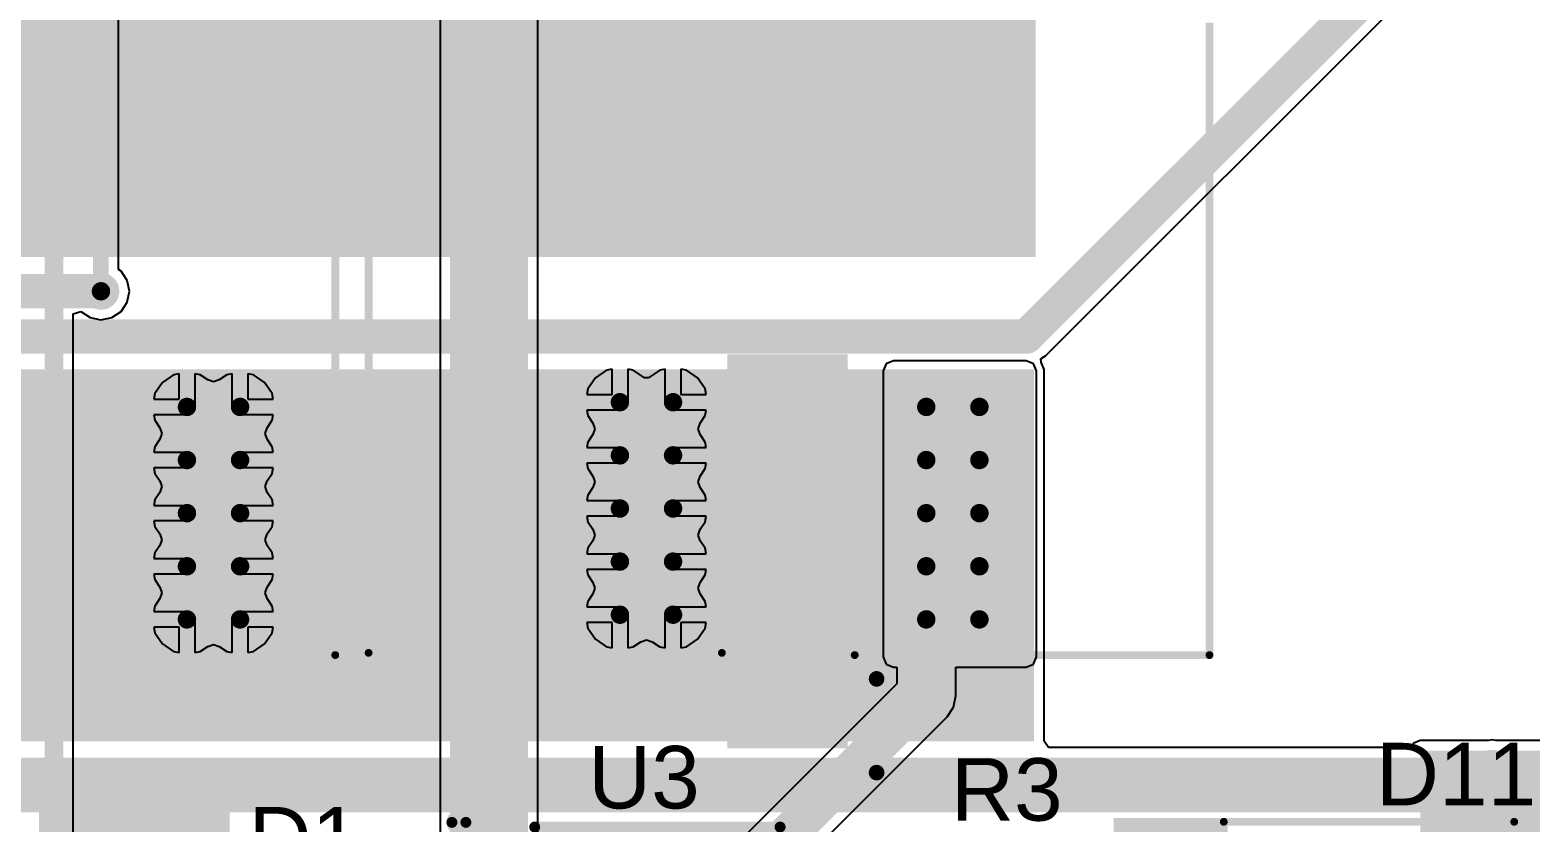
# Model space of a CAD drawing. Header units: millimetres. Extents: x 0 to 214, y 0 to 214.
# Drawn here: x 3.089 to 4.048, y 0.89 to 1.397 of the extents above; entities that cross this region are included whole.
import ezdxf

# ---------------------------------------------------------------- set-up
doc = ezdxf.new("R2010")
doc.units = ezdxf.units.MM
doc.header["$MEASUREMENT"] = 0
for name, color, linetype in [('BottomLayer', 5, 'Continuous'), ('BottomSolder', 6, 'Continuous'), ('TopLayer', 1, 'Continuous'), ('TopOverlay', 2, 'Continuous'), ('TopPaste', 8, 'Continuous'), ('TopSolder', 216, 'Continuous'), ('ViaHoleLayer', 16, 'Continuous')]:
    doc.layers.add(name, color=color, linetype=linetype)
doc.styles.add('Arial', font='', dxfattribs={"height": 0.2})
doc.styles.get('Arial').set_extended_font_data('Arial')

# ---------------------------------------------------------------- blocks, each defined once
blk = doc.blocks.new('SMA_2')
at = {"layer": 'TopLayer'}
for points in [[(-0.12795, 0.03346), (-0.02953, 0.03346), (-0.02953, -0.03346), (-0.12795, -0.03346)], [(0.02953, 0.03346), (0.12795, 0.03346), (0.12795, -0.03346), (0.02953, -0.03346)]]:
    blk.add_hatch(color=1, dxfattribs=at).paths.add_polyline_path(points)
at = {"layer": 'TopOverlay'}
for points in [[(-0.175, -0.05597), (-0.12906, -0.05597), (-0.12906, 0.05598), (-0.175, 0.05598)], [(-0.12992, 0.03638), (-0.1022, 0.03638), (-0.1022, 0.05598), (-0.12992, 0.05598)], [(-0.12992, -0.05598), (-0.1022, -0.05598), (-0.1022, -0.03638), (-0.12992, -0.03638)]]:
    blk.add_hatch(color=2, dxfattribs=at).paths.add_polyline_path(points)
at = {"layer": 'TopPaste'}
for points in [[(-0.12795, 0.03346), (-0.02953, 0.03346), (-0.02953, -0.03346), (-0.12795, -0.03346)], [(0.02953, 0.03346), (0.12795, 0.03346), (0.12795, -0.03346), (0.02953, -0.03346)]]:
    blk.add_hatch(color=8, dxfattribs=at).paths.add_polyline_path(points)
at = {"layer": 'TopSolder'}
for points in [[(-0.13195, 0.03746), (-0.02553, 0.03746), (-0.02553, -0.03746), (-0.13195, -0.03746)], [(0.02553, 0.03746), (0.13195, 0.03746), (0.13195, -0.03746), (0.02553, -0.03746)]]:
    blk.add_hatch(color=216, dxfattribs=at).paths.add_polyline_path(points)
at = {"layer": 'TopOverlay', "const_width": 0.005}
for points in [[(-0.10465, 0.05345), (0.08115, 0.05345)], [(0.08115, 0.03985), (0.08115, 0.05345)], [(0.08115, -0.05345), (0.08115, -0.03985)], [(-0.10465, -0.05345), (0.08115, -0.05345)]]:
    blk.add_lwpolyline(points, dxfattribs=at)
at = {"layer": 'TopOverlay', "const_width": 0.0025}
for points in [[(-0.1059, 0.05345, 1), (-0.1034, 0.05345, 1)], [(0.0799, 0.05345, 1), (0.0824, 0.05345, 1)], [(0.0799, 0.05345, 1), (0.0824, 0.05345, 1)], [(0.0799, 0.03985, 1), (0.0824, 0.03985, 1)], [(0.0799, -0.03985, 1), (0.0824, -0.03985, 1)], [(-0.1059, -0.05345, 1), (-0.1034, -0.05345, 1)], [(0.0799, -0.05345, 1), (0.0824, -0.05345, 1)], [(0.0799, -0.05345, 1), (0.0824, -0.05345, 1)]]:
    blk.add_lwpolyline(points, format="xyb", close=True, dxfattribs=at)
blk = doc.blocks.new('VT1H471MI135000CE0_107')
at = {"layer": 'TopLayer'}
for points in [[(-0.32461, 0.03445), (-0.08051, 0.03445), (-0.08051, -0.03445), (-0.32461, -0.03445)], [(0.08051, 0.03445), (0.32461, 0.03445), (0.32461, -0.03445), (0.08051, -0.03445)]]:
    blk.add_hatch(color=1, dxfattribs=at).paths.add_polyline_path(points)
at = {"layer": 'TopPaste'}
for points in [[(-0.32461, 0.03445), (-0.08051, 0.03445), (-0.08051, -0.03445), (-0.32461, -0.03445)], [(0.08051, 0.03445), (0.32461, 0.03445), (0.32461, -0.03445), (0.08051, -0.03445)]]:
    blk.add_hatch(color=8, dxfattribs=at).paths.add_polyline_path(points)
at = {"layer": 'TopSolder'}
for points in [[(-0.32861, 0.03845), (-0.07651, 0.03845), (-0.07651, -0.03845), (-0.32861, -0.03845)], [(0.07651, 0.03845), (0.32861, 0.03845), (0.32861, -0.03845), (0.07651, -0.03845)]]:
    blk.add_hatch(color=216, dxfattribs=at).paths.add_polyline_path(points)
at = {"layer": 'TopOverlay'}
for points, const_width in [([(0.269, 0.27), (-0.13578, 0.27)], 0.005), ([(0.269, 0.043), (0.269, 0.27)], 0.005), ([(0.34422, 0.057), (0.28422, 0.057)], 0.01), ([(0.26758, -0.268), (0.26758, -0.042)], 0.005), ([(0.26758, -0.268), (-0.13578, -0.268)], 0.005)]:
    blk.add_lwpolyline(points, dxfattribs=dict(at, const_width=const_width))
for points, const_width in [([(0.26775, 0.27, 1), (0.27025, 0.27, 1)], 0.0025), ([(0.26775, 0.27, 1), (0.27025, 0.27, 1)], 0.0025), ([(0.28172, 0.057, 1), (0.28672, 0.057, 1)], 0.005), ([(0.34172, 0.057, 1), (0.34672, 0.057, 1)], 0.005), ([(0.26775, 0.043, 1), (0.27025, 0.043, 1)], 0.0025), ([(0.26633, -0.042, 1), (0.26883, -0.042, 1)], 0.0025), ([(0.26633, -0.268, 1), (0.26883, -0.268, 1)], 0.0025), ([(0.26633, -0.268, 1), (0.26883, -0.268, 1)], 0.0025)]:
    blk.add_lwpolyline(points, format="xyb", close=True, dxfattribs=dict(at, const_width=const_width))
blk = doc.blocks.new('SOIC_8_207')
at = {"layer": 'TopLayer'}
for points in [[(-0.0735, 0.0622), (-0.1365, 0.0622), (-0.1365, 0.0878), (-0.0735, 0.0878)], [(0.13909, 0.0622), (0.0761, 0.0622), (0.0761, 0.0878), (0.13909, 0.0878)], [(-0.0735, 0.0122), (-0.1365, 0.0122), (-0.1365, 0.0378), (-0.0735, 0.0378)], [(0.13909, 0.0122), (0.0761, 0.0122), (0.0761, 0.0378), (0.13909, 0.0378)], [(-0.0735, -0.0378), (-0.1365, -0.0378), (-0.1365, -0.0122), (-0.0735, -0.0122)], [(0.13909, -0.0378), (0.0761, -0.0378), (0.0761, -0.0122), (0.13909, -0.0122)], [(-0.0735, -0.0878), (-0.1365, -0.0878), (-0.1365, -0.0622), (-0.0735, -0.0622)], [(0.13909, -0.0878), (0.0761, -0.0878), (0.0761, -0.0622), (0.13909, -0.0622)]]:
    blk.add_hatch(color=1, dxfattribs=at).paths.add_polyline_path(points)
at = {"layer": 'TopPaste'}
for points in [[(-0.0735, 0.0622), (-0.1365, 0.0622), (-0.1365, 0.0878), (-0.0735, 0.0878)], [(0.13909, 0.0622), (0.0761, 0.0622), (0.0761, 0.0878), (0.13909, 0.0878)], [(-0.0735, 0.0122), (-0.1365, 0.0122), (-0.1365, 0.0378), (-0.0735, 0.0378)], [(0.13909, 0.0122), (0.0761, 0.0122), (0.0761, 0.0378), (0.13909, 0.0378)], [(-0.0735, -0.0378), (-0.1365, -0.0378), (-0.1365, -0.0122), (-0.0735, -0.0122)], [(0.13909, -0.0378), (0.0761, -0.0378), (0.0761, -0.0122), (0.13909, -0.0122)], [(-0.0735, -0.0878), (-0.1365, -0.0878), (-0.1365, -0.0622), (-0.0735, -0.0622)], [(0.13909, -0.0878), (0.0761, -0.0878), (0.0761, -0.0622), (0.13909, -0.0622)]]:
    blk.add_hatch(color=8, dxfattribs=at).paths.add_polyline_path(points)
at = {"layer": 'TopSolder'}
for points in [[(-0.0695, 0.0582), (-0.1405, 0.0582), (-0.1405, 0.0918), (-0.0695, 0.0918)], [(0.14309, 0.0582), (0.0721, 0.0582), (0.0721, 0.0918), (0.14309, 0.0918)], [(-0.0695, 0.0082), (-0.1405, 0.0082), (-0.1405, 0.0418), (-0.0695, 0.0418)], [(0.14309, 0.0082), (0.0721, 0.0082), (0.0721, 0.0418), (0.14309, 0.0418)], [(-0.0695, -0.0418), (-0.1405, -0.0418), (-0.1405, -0.0082), (-0.0695, -0.0082)], [(0.14309, -0.0418), (0.0721, -0.0418), (0.0721, -0.0082), (0.14309, -0.0082)], [(-0.0695, -0.0918), (-0.1405, -0.0918), (-0.1405, -0.0582), (-0.0695, -0.0582)], [(0.14309, -0.0918), (0.0721, -0.0918), (0.0721, -0.0582), (0.14309, -0.0582)]]:
    blk.add_hatch(color=216, dxfattribs=at).paths.add_polyline_path(points)
at = {"layer": 'TopOverlay'}
for points, const_width in [([(-0.12253, 0.101, 1), (-0.13147, 0.101, 1)], 0.007), ([(-0.13322, 0.101, 1), (-0.12972, 0.101, 1)], 0.0035), ([(-0.12428, 0.101, 1), (-0.12078, 0.101, 1)], 0.0035), ([(-0.08025, 0.098, 1), (-0.07675, 0.098, 1)], 0.0035), ([(0.07675, 0.098, 1), (0.08025, 0.098, 1)], 0.0035), ([(-0.08025, -0.1, 1), (-0.07675, -0.1, 1)], 0.0035), ([(0.07675, -0.1, 1), (0.08025, -0.1, 1)], 0.0035)]:
    blk.add_lwpolyline(points, format="xyb", close=True, dxfattribs=dict(at, const_width=const_width))
at = {"layer": 'TopOverlay', "const_width": 0.007}
for points in [[(-0.0785, 0.098), (0.0785, 0.098)], [(-0.0785, -0.1), (0.0785, -0.1)]]:
    blk.add_lwpolyline(points, dxfattribs=at)
blk = doc.blocks.new('SMA_215')
at = {"layer": 'TopLayer'}
for points in [[(-0.11811, 0.03937), (-0.03937, 0.03937), (-0.03937, -0.03937), (-0.11811, -0.03937)], [(0.03937, 0.03937), (0.11811, 0.03937), (0.11811, -0.03937), (0.03937, -0.03937)]]:
    blk.add_hatch(color=1, dxfattribs=at).paths.add_polyline_path(points)
at = {"layer": 'TopOverlay'}
for points in [[(-0.167, -0.06099), (-0.12105, -0.06099), (-0.12105, 0.06101), (-0.167, 0.06101)], [(-0.12192, 0.04099), (-0.09421, 0.04099), (-0.09421, 0.06099), (-0.12192, 0.06099)], [(-0.12191, -0.06101), (-0.09419, -0.06101), (-0.09419, -0.04201), (-0.12191, -0.04201)]]:
    blk.add_hatch(color=2, dxfattribs=at).paths.add_polyline_path(points)
at = {"layer": 'TopPaste'}
for points in [[(-0.11811, 0.03937), (-0.03937, 0.03937), (-0.03937, -0.03937), (-0.11811, -0.03937)], [(0.03937, 0.03937), (0.11811, 0.03937), (0.11811, -0.03937), (0.03937, -0.03937)]]:
    blk.add_hatch(color=8, dxfattribs=at).paths.add_polyline_path(points)
at = {"layer": 'TopSolder'}
for points in [[(-0.12211, 0.04337), (-0.03537, 0.04337), (-0.03537, -0.04337), (-0.12211, -0.04337)], [(0.03537, 0.04337), (0.12211, 0.04337), (0.12211, -0.04337), (0.03537, -0.04337)]]:
    blk.add_hatch(color=216, dxfattribs=at).paths.add_polyline_path(points)
at = {"layer": 'TopOverlay', "const_width": 0.01}
for points in [[(0.082, 0.05543), (-0.0942, 0.05543)], [(0.08115, 0.048), (0.08115, 0.05543)], [(0.08115, -0.05543), (0.08115, -0.048)], [(0.081, -0.05543), (-0.0942, -0.05543)]]:
    blk.add_lwpolyline(points, dxfattribs=at)
at = {"layer": 'TopOverlay', "const_width": 0.005}
for points in [[(-0.0967, 0.05543, 1), (-0.0917, 0.05543, 1)], [(0.07865, 0.05543, 1), (0.08365, 0.05543, 1)], [(0.0795, 0.05543, 1), (0.0845, 0.05543, 1)], [(0.07865, 0.048, 1), (0.08365, 0.048, 1)], [(0.07865, -0.048, 1), (0.08365, -0.048, 1)], [(-0.0967, -0.05543, 1), (-0.0917, -0.05543, 1)], [(0.0785, -0.05543, 1), (0.0835, -0.05543, 1)], [(0.07865, -0.05543, 1), (0.08365, -0.05543, 1)]]:
    blk.add_lwpolyline(points, format="xyb", close=True, dxfattribs=at)
blk = doc.blocks.new('VT1H471MI135000CE0_362')
at = {"layer": 'TopOverlay', "const_width": 0.005}
for points in [[(0.269, 0.27), (-0.13578, 0.27)], [(0.269, 0.043), (0.269, 0.27)]]:
    blk.add_lwpolyline(points, dxfattribs=at)
at = {"layer": 'TopOverlay', "const_width": 0.0025}
blk.add_lwpolyline([(0.26775, 0.27, 1), (0.27025, 0.27, 1)], format="xyb", close=True, dxfattribs=at)
blk.add_lwpolyline([(0.26775, 0.27, 1), (0.27025, 0.27, 1)], format="xyb", close=True, dxfattribs=at)

msp = doc.modelspace()

# ---------------------------------------------------------------- hatches: boundary and pattern name
at = {"layer": 'BottomLayer'}
h = msp.add_hatch(color=5, dxfattribs=at)
edge = h.paths.add_edge_path()
edge.add_arc((3.134, 1.23), 0.01181, 0, 360)
h = msp.add_hatch(color=5, dxfattribs=at)
edge = h.paths.add_edge_path()
edge.add_arc((3.466, 1.159), 0.01181, 0, 360)
h = msp.add_hatch(color=5, dxfattribs=at)
edge = h.paths.add_edge_path()
edge.add_arc((3.5, 1.159), 0.01181, 0, 360)
msp.add_hatch(color=5, dxfattribs=at).paths.add_polyline_path([(3.641, 0.996), (3.726, 0.996), (3.726, 1.179), (3.641, 1.179)])
h = msp.add_hatch(color=5, dxfattribs=at)
edge = h.paths.add_edge_path()
edge.add_arc((3.189, 1.156), 0.01181, 0, 360)
h = msp.add_hatch(color=5, dxfattribs=at)
edge = h.paths.add_edge_path()
edge.add_arc((3.223, 1.156), 0.01181, 0, 360)
h = msp.add_hatch(color=5, dxfattribs=at)
edge = h.paths.add_edge_path()
edge.add_arc((3.662, 1.156), 0.01181, 0, 360)
h = msp.add_hatch(color=5, dxfattribs=at)
edge = h.paths.add_edge_path()
edge.add_arc((3.696, 1.156), 0.01181, 0, 360)
h = msp.add_hatch(color=5, dxfattribs=at)
edge = h.paths.add_edge_path()
edge.add_arc((3.189, 1.122), 0.01181, 0, 360)
h = msp.add_hatch(color=5, dxfattribs=at)
edge = h.paths.add_edge_path()
edge.add_arc((3.223, 1.122), 0.01181, 0, 360)
h = msp.add_hatch(color=5, dxfattribs=at)
edge = h.paths.add_edge_path()
edge.add_arc((3.466, 1.125), 0.01181, 0, 360)
h = msp.add_hatch(color=5, dxfattribs=at)
edge = h.paths.add_edge_path()
edge.add_arc((3.5, 1.125), 0.01181, 0, 360)
h = msp.add_hatch(color=5, dxfattribs=at)
edge = h.paths.add_edge_path()
edge.add_arc((3.662, 1.122), 0.01181, 0, 360)
h = msp.add_hatch(color=5, dxfattribs=at)
edge = h.paths.add_edge_path()
edge.add_arc((3.696, 1.122), 0.01181, 0, 360)
h = msp.add_hatch(color=5, dxfattribs=at)
edge = h.paths.add_edge_path()
edge.add_arc((3.189, 1.088), 0.01181, 0, 360)
h = msp.add_hatch(color=5, dxfattribs=at)
edge = h.paths.add_edge_path()
edge.add_arc((3.223, 1.088), 0.01181, 0, 360)
h = msp.add_hatch(color=5, dxfattribs=at)
edge = h.paths.add_edge_path()
edge.add_arc((3.466, 1.091), 0.01181, 0, 360)
h = msp.add_hatch(color=5, dxfattribs=at)
edge = h.paths.add_edge_path()
edge.add_arc((3.5, 1.091), 0.01181, 0, 360)
h = msp.add_hatch(color=5, dxfattribs=at)
edge = h.paths.add_edge_path()
edge.add_arc((3.662, 1.088), 0.01181, 0, 360)
h = msp.add_hatch(color=5, dxfattribs=at)
edge = h.paths.add_edge_path()
edge.add_arc((3.696, 1.088), 0.01181, 0, 360)
h = msp.add_hatch(color=5, dxfattribs=at)
edge = h.paths.add_edge_path()
edge.add_arc((3.189, 1.054), 0.01181, 0, 360)
h = msp.add_hatch(color=5, dxfattribs=at)
edge = h.paths.add_edge_path()
edge.add_arc((3.223, 1.054), 0.01181, 0, 360)
h = msp.add_hatch(color=5, dxfattribs=at)
edge = h.paths.add_edge_path()
edge.add_arc((3.466, 1.057), 0.01181, 0, 360)
h = msp.add_hatch(color=5, dxfattribs=at)
edge = h.paths.add_edge_path()
edge.add_arc((3.5, 1.057), 0.01181, 0, 360)
h = msp.add_hatch(color=5, dxfattribs=at)
edge = h.paths.add_edge_path()
edge.add_arc((3.662, 1.054), 0.01181, 0, 360)
h = msp.add_hatch(color=5, dxfattribs=at)
edge = h.paths.add_edge_path()
edge.add_arc((3.696, 1.054), 0.01181, 0, 360)
h = msp.add_hatch(color=5, dxfattribs=at)
edge = h.paths.add_edge_path()
edge.add_arc((3.189, 1.02), 0.01181, 0, 360)
h = msp.add_hatch(color=5, dxfattribs=at)
edge = h.paths.add_edge_path()
edge.add_arc((3.223, 1.02), 0.01181, 0, 360)
h = msp.add_hatch(color=5, dxfattribs=at)
edge = h.paths.add_edge_path()
edge.add_arc((3.466, 1.023), 0.01181, 0, 360)
h = msp.add_hatch(color=5, dxfattribs=at)
edge = h.paths.add_edge_path()
edge.add_arc((3.5, 1.023), 0.01181, 0, 360)
h = msp.add_hatch(color=5, dxfattribs=at)
edge = h.paths.add_edge_path()
edge.add_arc((3.662, 1.02), 0.01181, 0, 360)
h = msp.add_hatch(color=5, dxfattribs=at)
edge = h.paths.add_edge_path()
edge.add_arc((3.696, 1.02), 0.01181, 0, 360)
at = {"layer": 'BottomSolder'}
h = msp.add_hatch(color=6, dxfattribs=at)
edge = h.paths.add_edge_path()
edge.add_arc((3.134, 1.23), 0.00591, 0, 360)
h = msp.add_hatch(color=6, dxfattribs=at)
edge = h.paths.add_edge_path()
edge.add_arc((3.189, 1.156), 0.00591, 0, 360)
h = msp.add_hatch(color=6, dxfattribs=at)
edge = h.paths.add_edge_path()
edge.add_arc((3.223, 1.156), 0.00591, 0, 360)
h = msp.add_hatch(color=6, dxfattribs=at)
edge = h.paths.add_edge_path()
edge.add_arc((3.466, 1.159), 0.00591, 0, 360)
h = msp.add_hatch(color=6, dxfattribs=at)
edge = h.paths.add_edge_path()
edge.add_arc((3.5, 1.159), 0.00591, 0, 360)
h = msp.add_hatch(color=6, dxfattribs=at)
edge = h.paths.add_edge_path()
edge.add_arc((3.662, 1.156), 0.00591, 0, 360)
h = msp.add_hatch(color=6, dxfattribs=at)
edge = h.paths.add_edge_path()
edge.add_arc((3.696, 1.156), 0.00591, 0, 360)
h = msp.add_hatch(color=6, dxfattribs=at)
edge = h.paths.add_edge_path()
edge.add_arc((3.189, 1.122), 0.00591, 0, 360)
h = msp.add_hatch(color=6, dxfattribs=at)
edge = h.paths.add_edge_path()
edge.add_arc((3.223, 1.122), 0.00591, 0, 360)
h = msp.add_hatch(color=6, dxfattribs=at)
edge = h.paths.add_edge_path()
edge.add_arc((3.466, 1.125), 0.00591, 0, 360)
h = msp.add_hatch(color=6, dxfattribs=at)
edge = h.paths.add_edge_path()
edge.add_arc((3.5, 1.125), 0.00591, 0, 360)
h = msp.add_hatch(color=6, dxfattribs=at)
edge = h.paths.add_edge_path()
edge.add_arc((3.662, 1.122), 0.00591, 0, 360)
h = msp.add_hatch(color=6, dxfattribs=at)
edge = h.paths.add_edge_path()
edge.add_arc((3.696, 1.122), 0.00591, 0, 360)
h = msp.add_hatch(color=6, dxfattribs=at)
edge = h.paths.add_edge_path()
edge.add_arc((3.466, 1.091), 0.00591, 0, 360)
h = msp.add_hatch(color=6, dxfattribs=at)
edge = h.paths.add_edge_path()
edge.add_arc((3.5, 1.091), 0.00591, 0, 360)
h = msp.add_hatch(color=6, dxfattribs=at)
edge = h.paths.add_edge_path()
edge.add_arc((3.189, 1.088), 0.00591, 0, 360)
h = msp.add_hatch(color=6, dxfattribs=at)
edge = h.paths.add_edge_path()
edge.add_arc((3.223, 1.088), 0.00591, 0, 360)
h = msp.add_hatch(color=6, dxfattribs=at)
edge = h.paths.add_edge_path()
edge.add_arc((3.662, 1.088), 0.00591, 0, 360)
h = msp.add_hatch(color=6, dxfattribs=at)
edge = h.paths.add_edge_path()
edge.add_arc((3.696, 1.088), 0.00591, 0, 360)
h = msp.add_hatch(color=6, dxfattribs=at)
edge = h.paths.add_edge_path()
edge.add_arc((3.189, 1.054), 0.00591, 0, 360)
h = msp.add_hatch(color=6, dxfattribs=at)
edge = h.paths.add_edge_path()
edge.add_arc((3.223, 1.054), 0.00591, 0, 360)
h = msp.add_hatch(color=6, dxfattribs=at)
edge = h.paths.add_edge_path()
edge.add_arc((3.466, 1.057), 0.00591, 0, 360)
h = msp.add_hatch(color=6, dxfattribs=at)
edge = h.paths.add_edge_path()
edge.add_arc((3.5, 1.057), 0.00591, 0, 360)
h = msp.add_hatch(color=6, dxfattribs=at)
edge = h.paths.add_edge_path()
edge.add_arc((3.662, 1.054), 0.00591, 0, 360)
h = msp.add_hatch(color=6, dxfattribs=at)
edge = h.paths.add_edge_path()
edge.add_arc((3.696, 1.054), 0.00591, 0, 360)
h = msp.add_hatch(color=6, dxfattribs=at)
edge = h.paths.add_edge_path()
edge.add_arc((3.466, 1.023), 0.00591, 0, 360)
h = msp.add_hatch(color=6, dxfattribs=at)
edge = h.paths.add_edge_path()
edge.add_arc((3.5, 1.023), 0.00591, 0, 360)
h = msp.add_hatch(color=6, dxfattribs=at)
edge = h.paths.add_edge_path()
edge.add_arc((3.189, 1.02), 0.00591, 0, 360)
h = msp.add_hatch(color=6, dxfattribs=at)
edge = h.paths.add_edge_path()
edge.add_arc((3.223, 1.02), 0.00591, 0, 360)
h = msp.add_hatch(color=6, dxfattribs=at)
edge = h.paths.add_edge_path()
edge.add_arc((3.662, 1.02), 0.00591, 0, 360)
h = msp.add_hatch(color=6, dxfattribs=at)
edge = h.paths.add_edge_path()
edge.add_arc((3.696, 1.02), 0.00591, 0, 360)
at = {"layer": 'TopLayer'}
for points in [[(2.977, 1.252), (3.732, 1.252), (3.732, 1.535), (2.977, 1.535)], [(1.558, 0.942), (3.731, 0.942), (3.731, 1.18), (1.558, 1.18)], [(3.978, 0.78), (4.097, 0.78), (4.097, 0.936), (3.978, 0.936)]]:
    msp.add_hatch(color=1, dxfattribs=at).paths.add_polyline_path(points)
h = msp.add_hatch(color=1, dxfattribs=at)
edge = h.paths.add_edge_path()
edge.add_arc((3.134, 1.23), 0.01181, 0, 360)
h = msp.add_hatch(color=1, dxfattribs=at)
edge = h.paths.add_edge_path()
edge.add_arc((3.466, 1.159), 0.01181, 0, 360)
h = msp.add_hatch(color=1, dxfattribs=at)
edge = h.paths.add_edge_path()
edge.add_arc((3.5, 1.159), 0.01181, 0, 360)
h = msp.add_hatch(color=1, dxfattribs=at)
edge = h.paths.add_edge_path()
edge.add_arc((3.189, 1.156), 0.01181, 0, 360)
h = msp.add_hatch(color=1, dxfattribs=at)
edge = h.paths.add_edge_path()
edge.add_arc((3.223, 1.156), 0.01181, 0, 360)
h = msp.add_hatch(color=1, dxfattribs=at)
edge = h.paths.add_edge_path()
edge.add_arc((3.662, 1.156), 0.01181, 0, 360)
h = msp.add_hatch(color=1, dxfattribs=at)
edge = h.paths.add_edge_path()
edge.add_arc((3.696, 1.156), 0.01181, 0, 360)
h = msp.add_hatch(color=1, dxfattribs=at)
edge = h.paths.add_edge_path()
edge.add_arc((3.189, 1.122), 0.01181, 0, 360)
h = msp.add_hatch(color=1, dxfattribs=at)
edge = h.paths.add_edge_path()
edge.add_arc((3.223, 1.122), 0.01181, 0, 360)
h = msp.add_hatch(color=1, dxfattribs=at)
edge = h.paths.add_edge_path()
edge.add_arc((3.466, 1.125), 0.01181, 0, 360)
h = msp.add_hatch(color=1, dxfattribs=at)
edge = h.paths.add_edge_path()
edge.add_arc((3.5, 1.125), 0.01181, 0, 360)
h = msp.add_hatch(color=1, dxfattribs=at)
edge = h.paths.add_edge_path()
edge.add_arc((3.662, 1.122), 0.01181, 0, 360)
h = msp.add_hatch(color=1, dxfattribs=at)
edge = h.paths.add_edge_path()
edge.add_arc((3.696, 1.122), 0.01181, 0, 360)
h = msp.add_hatch(color=1, dxfattribs=at)
edge = h.paths.add_edge_path()
edge.add_arc((3.189, 1.088), 0.01181, 0, 360)
h = msp.add_hatch(color=1, dxfattribs=at)
edge = h.paths.add_edge_path()
edge.add_arc((3.223, 1.088), 0.01181, 0, 360)
h = msp.add_hatch(color=1, dxfattribs=at)
edge = h.paths.add_edge_path()
edge.add_arc((3.466, 1.091), 0.01181, 0, 360)
h = msp.add_hatch(color=1, dxfattribs=at)
edge = h.paths.add_edge_path()
edge.add_arc((3.5, 1.091), 0.01181, 0, 360)
h = msp.add_hatch(color=1, dxfattribs=at)
edge = h.paths.add_edge_path()
edge.add_arc((3.662, 1.088), 0.01181, 0, 360)
h = msp.add_hatch(color=1, dxfattribs=at)
edge = h.paths.add_edge_path()
edge.add_arc((3.696, 1.088), 0.01181, 0, 360)
h = msp.add_hatch(color=1, dxfattribs=at)
edge = h.paths.add_edge_path()
edge.add_arc((3.189, 1.054), 0.01181, 0, 360)
h = msp.add_hatch(color=1, dxfattribs=at)
edge = h.paths.add_edge_path()
edge.add_arc((3.223, 1.054), 0.01181, 0, 360)
h = msp.add_hatch(color=1, dxfattribs=at)
edge = h.paths.add_edge_path()
edge.add_arc((3.466, 1.057), 0.01181, 0, 360)
h = msp.add_hatch(color=1, dxfattribs=at)
edge = h.paths.add_edge_path()
edge.add_arc((3.5, 1.057), 0.01181, 0, 360)
h = msp.add_hatch(color=1, dxfattribs=at)
edge = h.paths.add_edge_path()
edge.add_arc((3.662, 1.054), 0.01181, 0, 360)
h = msp.add_hatch(color=1, dxfattribs=at)
edge = h.paths.add_edge_path()
edge.add_arc((3.696, 1.054), 0.01181, 0, 360)
h = msp.add_hatch(color=1, dxfattribs=at)
edge = h.paths.add_edge_path()
edge.add_arc((3.189, 1.02), 0.01181, 0, 360)
h = msp.add_hatch(color=1, dxfattribs=at)
edge = h.paths.add_edge_path()
edge.add_arc((3.223, 1.02), 0.01181, 0, 360)
h = msp.add_hatch(color=1, dxfattribs=at)
edge = h.paths.add_edge_path()
edge.add_arc((3.466, 1.023), 0.01181, 0, 360)
h = msp.add_hatch(color=1, dxfattribs=at)
edge = h.paths.add_edge_path()
edge.add_arc((3.5, 1.023), 0.01181, 0, 360)
h = msp.add_hatch(color=1, dxfattribs=at)
edge = h.paths.add_edge_path()
edge.add_arc((3.662, 1.02), 0.01181, 0, 360)
h = msp.add_hatch(color=1, dxfattribs=at)
edge = h.paths.add_edge_path()
edge.add_arc((3.696, 1.02), 0.01181, 0, 360)
at = {"layer": 'TopSolder'}
h = msp.add_hatch(color=216, dxfattribs=at)
edge = h.paths.add_edge_path()
edge.add_arc((3.134, 1.23), 0.00591, 0, 360)
h = msp.add_hatch(color=216, dxfattribs=at)
edge = h.paths.add_edge_path()
edge.add_arc((3.189, 1.156), 0.00591, 0, 360)
h = msp.add_hatch(color=216, dxfattribs=at)
edge = h.paths.add_edge_path()
edge.add_arc((3.223, 1.156), 0.00591, 0, 360)
h = msp.add_hatch(color=216, dxfattribs=at)
edge = h.paths.add_edge_path()
edge.add_arc((3.466, 1.159), 0.00591, 0, 360)
h = msp.add_hatch(color=216, dxfattribs=at)
edge = h.paths.add_edge_path()
edge.add_arc((3.5, 1.159), 0.00591, 0, 360)
h = msp.add_hatch(color=216, dxfattribs=at)
edge = h.paths.add_edge_path()
edge.add_arc((3.662, 1.156), 0.00591, 0, 360)
h = msp.add_hatch(color=216, dxfattribs=at)
edge = h.paths.add_edge_path()
edge.add_arc((3.696, 1.156), 0.00591, 0, 360)
h = msp.add_hatch(color=216, dxfattribs=at)
edge = h.paths.add_edge_path()
edge.add_arc((3.189, 1.122), 0.00591, 0, 360)
h = msp.add_hatch(color=216, dxfattribs=at)
edge = h.paths.add_edge_path()
edge.add_arc((3.223, 1.122), 0.00591, 0, 360)
h = msp.add_hatch(color=216, dxfattribs=at)
edge = h.paths.add_edge_path()
edge.add_arc((3.466, 1.125), 0.00591, 0, 360)
h = msp.add_hatch(color=216, dxfattribs=at)
edge = h.paths.add_edge_path()
edge.add_arc((3.5, 1.125), 0.00591, 0, 360)
h = msp.add_hatch(color=216, dxfattribs=at)
edge = h.paths.add_edge_path()
edge.add_arc((3.662, 1.122), 0.00591, 0, 360)
h = msp.add_hatch(color=216, dxfattribs=at)
edge = h.paths.add_edge_path()
edge.add_arc((3.696, 1.122), 0.00591, 0, 360)
h = msp.add_hatch(color=216, dxfattribs=at)
edge = h.paths.add_edge_path()
edge.add_arc((3.466, 1.091), 0.00591, 0, 360)
h = msp.add_hatch(color=216, dxfattribs=at)
edge = h.paths.add_edge_path()
edge.add_arc((3.5, 1.091), 0.00591, 0, 360)
h = msp.add_hatch(color=216, dxfattribs=at)
edge = h.paths.add_edge_path()
edge.add_arc((3.189, 1.088), 0.00591, 0, 360)
h = msp.add_hatch(color=216, dxfattribs=at)
edge = h.paths.add_edge_path()
edge.add_arc((3.223, 1.088), 0.00591, 0, 360)
h = msp.add_hatch(color=216, dxfattribs=at)
edge = h.paths.add_edge_path()
edge.add_arc((3.662, 1.088), 0.00591, 0, 360)
h = msp.add_hatch(color=216, dxfattribs=at)
edge = h.paths.add_edge_path()
edge.add_arc((3.696, 1.088), 0.00591, 0, 360)
h = msp.add_hatch(color=216, dxfattribs=at)
edge = h.paths.add_edge_path()
edge.add_arc((3.189, 1.054), 0.00591, 0, 360)
h = msp.add_hatch(color=216, dxfattribs=at)
edge = h.paths.add_edge_path()
edge.add_arc((3.223, 1.054), 0.00591, 0, 360)
h = msp.add_hatch(color=216, dxfattribs=at)
edge = h.paths.add_edge_path()
edge.add_arc((3.466, 1.057), 0.00591, 0, 360)
h = msp.add_hatch(color=216, dxfattribs=at)
edge = h.paths.add_edge_path()
edge.add_arc((3.5, 1.057), 0.00591, 0, 360)
h = msp.add_hatch(color=216, dxfattribs=at)
edge = h.paths.add_edge_path()
edge.add_arc((3.662, 1.054), 0.00591, 0, 360)
h = msp.add_hatch(color=216, dxfattribs=at)
edge = h.paths.add_edge_path()
edge.add_arc((3.696, 1.054), 0.00591, 0, 360)
h = msp.add_hatch(color=216, dxfattribs=at)
edge = h.paths.add_edge_path()
edge.add_arc((3.466, 1.023), 0.00591, 0, 360)
h = msp.add_hatch(color=216, dxfattribs=at)
edge = h.paths.add_edge_path()
edge.add_arc((3.5, 1.023), 0.00591, 0, 360)
h = msp.add_hatch(color=216, dxfattribs=at)
edge = h.paths.add_edge_path()
edge.add_arc((3.189, 1.02), 0.00591, 0, 360)
h = msp.add_hatch(color=216, dxfattribs=at)
edge = h.paths.add_edge_path()
edge.add_arc((3.223, 1.02), 0.00591, 0, 360)
h = msp.add_hatch(color=216, dxfattribs=at)
edge = h.paths.add_edge_path()
edge.add_arc((3.662, 1.02), 0.00591, 0, 360)
h = msp.add_hatch(color=216, dxfattribs=at)
edge = h.paths.add_edge_path()
edge.add_arc((3.696, 1.02), 0.00591, 0, 360)
at = {"layer": 'ViaHoleLayer'}
h = msp.add_hatch(color=16, dxfattribs=at)
edge = h.paths.add_edge_path()
edge.add_arc((3.134, 1.23), 0.00591, 0, 360)
h = msp.add_hatch(color=16, dxfattribs=at)
edge = h.paths.add_edge_path()
edge.add_arc((3.189, 1.156), 0.00591, 0, 360)
h = msp.add_hatch(color=16, dxfattribs=at)
edge = h.paths.add_edge_path()
edge.add_arc((3.223, 1.156), 0.00591, 0, 360)
h = msp.add_hatch(color=16, dxfattribs=at)
edge = h.paths.add_edge_path()
edge.add_arc((3.466, 1.159), 0.00591, 0, 360)
h = msp.add_hatch(color=16, dxfattribs=at)
edge = h.paths.add_edge_path()
edge.add_arc((3.5, 1.159), 0.00591, 0, 360)
h = msp.add_hatch(color=16, dxfattribs=at)
edge = h.paths.add_edge_path()
edge.add_arc((3.662, 1.156), 0.00591, 0, 360)
h = msp.add_hatch(color=16, dxfattribs=at)
edge = h.paths.add_edge_path()
edge.add_arc((3.696, 1.156), 0.00591, 0, 360)
h = msp.add_hatch(color=16, dxfattribs=at)
edge = h.paths.add_edge_path()
edge.add_arc((3.189, 1.122), 0.00591, 0, 360)
h = msp.add_hatch(color=16, dxfattribs=at)
edge = h.paths.add_edge_path()
edge.add_arc((3.223, 1.122), 0.00591, 0, 360)
h = msp.add_hatch(color=16, dxfattribs=at)
edge = h.paths.add_edge_path()
edge.add_arc((3.466, 1.125), 0.00591, 0, 360)
h = msp.add_hatch(color=16, dxfattribs=at)
edge = h.paths.add_edge_path()
edge.add_arc((3.5, 1.125), 0.00591, 0, 360)
h = msp.add_hatch(color=16, dxfattribs=at)
edge = h.paths.add_edge_path()
edge.add_arc((3.662, 1.122), 0.00591, 0, 360)
h = msp.add_hatch(color=16, dxfattribs=at)
edge = h.paths.add_edge_path()
edge.add_arc((3.696, 1.122), 0.00591, 0, 360)
h = msp.add_hatch(color=16, dxfattribs=at)
edge = h.paths.add_edge_path()
edge.add_arc((3.466, 1.091), 0.00591, 0, 360)
h = msp.add_hatch(color=16, dxfattribs=at)
edge = h.paths.add_edge_path()
edge.add_arc((3.5, 1.091), 0.00591, 0, 360)
h = msp.add_hatch(color=16, dxfattribs=at)
edge = h.paths.add_edge_path()
edge.add_arc((3.189, 1.088), 0.00591, 0, 360)
h = msp.add_hatch(color=16, dxfattribs=at)
edge = h.paths.add_edge_path()
edge.add_arc((3.223, 1.088), 0.00591, 0, 360)
h = msp.add_hatch(color=16, dxfattribs=at)
edge = h.paths.add_edge_path()
edge.add_arc((3.662, 1.088), 0.00591, 0, 360)
h = msp.add_hatch(color=16, dxfattribs=at)
edge = h.paths.add_edge_path()
edge.add_arc((3.696, 1.088), 0.00591, 0, 360)
h = msp.add_hatch(color=16, dxfattribs=at)
edge = h.paths.add_edge_path()
edge.add_arc((3.189, 1.054), 0.00591, 0, 360)
h = msp.add_hatch(color=16, dxfattribs=at)
edge = h.paths.add_edge_path()
edge.add_arc((3.223, 1.054), 0.00591, 0, 360)
h = msp.add_hatch(color=16, dxfattribs=at)
edge = h.paths.add_edge_path()
edge.add_arc((3.466, 1.057), 0.00591, 0, 360)
h = msp.add_hatch(color=16, dxfattribs=at)
edge = h.paths.add_edge_path()
edge.add_arc((3.5, 1.057), 0.00591, 0, 360)
h = msp.add_hatch(color=16, dxfattribs=at)
edge = h.paths.add_edge_path()
edge.add_arc((3.662, 1.054), 0.00591, 0, 360)
h = msp.add_hatch(color=16, dxfattribs=at)
edge = h.paths.add_edge_path()
edge.add_arc((3.696, 1.054), 0.00591, 0, 360)
h = msp.add_hatch(color=16, dxfattribs=at)
edge = h.paths.add_edge_path()
edge.add_arc((3.466, 1.023), 0.00591, 0, 360)
h = msp.add_hatch(color=16, dxfattribs=at)
edge = h.paths.add_edge_path()
edge.add_arc((3.5, 1.023), 0.00591, 0, 360)
h = msp.add_hatch(color=16, dxfattribs=at)
edge = h.paths.add_edge_path()
edge.add_arc((3.189, 1.02), 0.00591, 0, 360)
h = msp.add_hatch(color=16, dxfattribs=at)
edge = h.paths.add_edge_path()
edge.add_arc((3.223, 1.02), 0.00591, 0, 360)
h = msp.add_hatch(color=16, dxfattribs=at)
edge = h.paths.add_edge_path()
edge.add_arc((3.662, 1.02), 0.00591, 0, 360)
h = msp.add_hatch(color=16, dxfattribs=at)
edge = h.paths.add_edge_path()
edge.add_arc((3.696, 1.02), 0.00591, 0, 360)

# ---------------------------------------------------------------- linework, layer by layer
at = {"layer": 'BottomLayer'}
for p, q in [((3.14522, 1.24393), (3.14522, 1.65595)), ((3.35096, 1.557), (3.35096, 0.62523)), ((3.41349, 0.70724), (3.41349, 1.55673)), ((3.14684, 1.24284), (3.14522, 1.24393)), ((3.15078, 1.23695), (3.14684, 1.24284)), ((3.15216, 1.23), (3.15078, 1.23695)), ((3.15078, 1.22305), (3.15216, 1.23)), ((3.14684, 1.21716), (3.15078, 1.22305)), ((3.11624, 1.21553), (3.12116, 1.21716)), ((3.11624, 0.15153), (3.11624, 1.21553)), ((3.12116, 1.21716), (3.12705, 1.21322)), ((3.12705, 1.21322), (3.134, 1.21184)), ((3.134, 1.21184), (3.14095, 1.21322)), ((3.14095, 1.21322), (3.14684, 1.21716)), ((3.63641, 1.18359), (3.63451, 1.179)), ((3.641, 1.18549), (3.63641, 1.18359)), ((3.726, 1.18549), (3.641, 1.18549)), ((3.73059, 1.18359), (3.726, 1.18549)), ((3.73249, 1.179), (3.73059, 1.18359)), ((3.17328, 1.17172), (3.16845, 1.16451)), ((3.18049, 1.17655), (3.17328, 1.17172)), ((3.184, 1.17724), (3.18049, 1.17655)), ((3.184, 1.161), (3.184, 1.17724)), ((3.19751, 1.17655), (3.194, 1.17724)), ((3.194, 1.17724), (3.194, 1.156)), ((3.20233, 1.17332), (3.19751, 1.17655)), ((3.206, 1.17214), (3.20233, 1.17332)), ((3.20967, 1.17332), (3.206, 1.17214)), ((3.21449, 1.17655), (3.20967, 1.17332)), ((3.218, 1.17724), (3.21449, 1.17655)), ((3.218, 1.156), (3.218, 1.17724)), ((3.23151, 1.17655), (3.228, 1.17724)), ((3.228, 1.17724), (3.228, 1.161)), ((3.23872, 1.17172), (3.23151, 1.17655)), ((3.24355, 1.16451), (3.23872, 1.17172)), ((3.45028, 1.17472), (3.44545, 1.16751)), ((3.45749, 1.17955), (3.45028, 1.17472)), ((3.461, 1.18024), (3.45749, 1.17955)), ((3.461, 1.164), (3.461, 1.18024)), ((3.47451, 1.17955), (3.471, 1.18024)), ((3.471, 1.18024), (3.471, 1.159)), ((3.48172, 1.17472), (3.47451, 1.17955)), ((3.48428, 1.17472), (3.48172, 1.17472)), ((3.49149, 1.17955), (3.48428, 1.17472)), ((3.495, 1.18024), (3.49149, 1.17955)), ((3.495, 1.159), (3.495, 1.18024)), ((3.50851, 1.17955), (3.505, 1.18024)), ((3.505, 1.18024), (3.505, 1.164)), ((3.51572, 1.17472), (3.50851, 1.17955)), ((3.52055, 1.16751), (3.51572, 1.17472)), ((3.63451, 1.179), (3.63451, 0.996)), ((3.73249, 0.996), (3.73249, 1.179)), ((3.16845, 1.16451), (3.16776, 1.161)), ((3.24424, 1.161), (3.24355, 1.16451)), ((3.44545, 1.16751), (3.44476, 1.164)), ((3.44476, 1.164), (3.461, 1.164)), ((3.505, 1.164), (3.52124, 1.164)), ((3.52124, 1.164), (3.52055, 1.16751)), ((3.16776, 1.161), (3.184, 1.161)), ((3.194, 1.156), (3.189, 1.156)), ((3.189, 1.156), (3.189, 1.151)), ((3.223, 1.156), (3.218, 1.156)), ((3.223, 1.151), (3.223, 1.156)), ((3.228, 1.161), (3.24424, 1.161)), ((3.466, 1.154), (3.44476, 1.154)), ((3.44476, 1.154), (3.44545, 1.15049)), ((3.471, 1.159), (3.466, 1.159)), ((3.466, 1.159), (3.466, 1.154)), ((3.5, 1.159), (3.495, 1.159)), ((3.5, 1.154), (3.5, 1.159)), ((3.52124, 1.154), (3.5, 1.154)), ((3.52055, 1.15049), (3.52124, 1.154)), ((3.189, 1.151), (3.16776, 1.151)), ((3.16776, 1.151), (3.16845, 1.14749)), ((3.16845, 1.14749), (3.17168, 1.14267)), ((3.17168, 1.14267), (3.17286, 1.139)), ((3.24424, 1.151), (3.223, 1.151)), ((3.23914, 1.139), (3.24032, 1.14267)), ((3.24032, 1.14267), (3.24355, 1.14749)), ((3.24355, 1.14749), (3.24424, 1.151)), ((3.44545, 1.15049), (3.44868, 1.14567)), ((3.44868, 1.14567), (3.44986, 1.142)), ((3.44986, 1.142), (3.44868, 1.13833)), ((3.51614, 1.142), (3.51732, 1.14567)), ((3.51732, 1.13833), (3.51614, 1.142)), ((3.51732, 1.14567), (3.52055, 1.15049)), ((3.17168, 1.13533), (3.16845, 1.13051)), ((3.17286, 1.139), (3.17168, 1.13533)), ((3.24032, 1.13533), (3.23914, 1.139)), ((3.24355, 1.13051), (3.24032, 1.13533)), ((3.44545, 1.13351), (3.44476, 1.13)), ((3.44868, 1.13833), (3.44545, 1.13351)), ((3.52055, 1.13351), (3.51732, 1.13833)), ((3.52124, 1.13), (3.52055, 1.13351)), ((3.16845, 1.13051), (3.16776, 1.127)), ((3.16776, 1.127), (3.189, 1.127)), ((3.189, 1.127), (3.189, 1.117)), ((3.223, 1.117), (3.223, 1.127)), ((3.223, 1.127), (3.24424, 1.127)), ((3.24424, 1.127), (3.24355, 1.13051)), ((3.44476, 1.13), (3.466, 1.13)), ((3.466, 1.13), (3.466, 1.12)), ((3.5, 1.12), (3.5, 1.13)), ((3.5, 1.13), (3.52124, 1.13)), ((3.189, 1.117), (3.16776, 1.117)), ((3.16776, 1.117), (3.16845, 1.11349)), ((3.16845, 1.11349), (3.17168, 1.10867)), ((3.24424, 1.117), (3.223, 1.117)), ((3.24032, 1.10867), (3.24355, 1.11349)), ((3.24355, 1.11349), (3.24424, 1.117)), ((3.466, 1.12), (3.44476, 1.12)), ((3.44476, 1.12), (3.44545, 1.11649)), ((3.44545, 1.11649), (3.44868, 1.11167)), ((3.52124, 1.12), (3.5, 1.12)), ((3.51732, 1.11167), (3.52055, 1.11649)), ((3.52055, 1.11649), (3.52124, 1.12)), ((3.17168, 1.10867), (3.17286, 1.105)), ((3.17286, 1.105), (3.17168, 1.10133)), ((3.23914, 1.105), (3.24032, 1.10867)), ((3.24032, 1.10133), (3.23914, 1.105)), ((3.44868, 1.10433), (3.44545, 1.09951)), ((3.44868, 1.11167), (3.44986, 1.108)), ((3.44986, 1.108), (3.44868, 1.10433)), ((3.51614, 1.108), (3.51732, 1.11167)), ((3.51732, 1.10433), (3.51614, 1.108)), ((3.52055, 1.09951), (3.51732, 1.10433)), ((3.16845, 1.09651), (3.16776, 1.093)), ((3.17168, 1.10133), (3.16845, 1.09651)), ((3.24355, 1.09651), (3.24032, 1.10133)), ((3.24424, 1.093), (3.24355, 1.09651)), ((3.44545, 1.09951), (3.44476, 1.096)), ((3.44476, 1.096), (3.466, 1.096)), ((3.466, 1.096), (3.466, 1.086)), ((3.5, 1.086), (3.5, 1.096)), ((3.5, 1.096), (3.52124, 1.096)), ((3.52124, 1.096), (3.52055, 1.09951)), ((3.16776, 1.093), (3.189, 1.093)), ((3.189, 1.093), (3.189, 1.083)), ((3.223, 1.083), (3.223, 1.093)), ((3.223, 1.093), (3.24424, 1.093)), ((3.466, 1.086), (3.44476, 1.086)), ((3.44476, 1.086), (3.44545, 1.08249)), ((3.52124, 1.086), (3.5, 1.086)), ((3.52055, 1.08249), (3.52124, 1.086)), ((3.189, 1.083), (3.16776, 1.083)), ((3.16776, 1.083), (3.16845, 1.07949)), ((3.16845, 1.07949), (3.17168, 1.07467)), ((3.24424, 1.083), (3.223, 1.083)), ((3.24032, 1.07467), (3.24355, 1.07949)), ((3.24355, 1.07949), (3.24424, 1.083)), ((3.44545, 1.08249), (3.44868, 1.07767)), ((3.44868, 1.07767), (3.44986, 1.074)), ((3.51614, 1.074), (3.51732, 1.07767)), ((3.51732, 1.07767), (3.52055, 1.08249)), ((3.17168, 1.06733), (3.16845, 1.06251)), ((3.17168, 1.07467), (3.17286, 1.071)), ((3.17286, 1.071), (3.17168, 1.06733)), ((3.23914, 1.071), (3.24032, 1.07467)), ((3.24032, 1.06733), (3.23914, 1.071)), ((3.24355, 1.06251), (3.24032, 1.06733)), ((3.44545, 1.06551), (3.44476, 1.062)), ((3.44868, 1.07033), (3.44545, 1.06551)), ((3.44986, 1.074), (3.44868, 1.07033)), ((3.51732, 1.07033), (3.51614, 1.074)), ((3.52055, 1.06551), (3.51732, 1.07033)), ((3.52124, 1.062), (3.52055, 1.06551)), ((3.16845, 1.06251), (3.16776, 1.059)), ((3.16776, 1.059), (3.189, 1.059)), ((3.189, 1.059), (3.189, 1.049)), ((3.223, 1.049), (3.223, 1.059)), ((3.223, 1.059), (3.24424, 1.059)), ((3.24424, 1.059), (3.24355, 1.06251)), ((3.44476, 1.062), (3.466, 1.062)), ((3.466, 1.062), (3.466, 1.052)), ((3.5, 1.052), (3.5, 1.062)), ((3.5, 1.062), (3.52124, 1.062)), ((3.189, 1.049), (3.16776, 1.049)), ((3.16776, 1.049), (3.16845, 1.04549)), ((3.24424, 1.049), (3.223, 1.049)), ((3.24355, 1.04549), (3.24424, 1.049)), ((3.466, 1.052), (3.44476, 1.052)), ((3.44476, 1.052), (3.44545, 1.04849)), ((3.44545, 1.04849), (3.44868, 1.04367)), ((3.52124, 1.052), (3.5, 1.052)), ((3.51732, 1.04367), (3.52055, 1.04849)), ((3.52055, 1.04849), (3.52124, 1.052)), ((3.16845, 1.04549), (3.17168, 1.04067)), ((3.17168, 1.04067), (3.17286, 1.037)), ((3.17286, 1.037), (3.17168, 1.03333)), ((3.23914, 1.037), (3.24032, 1.04067)), ((3.24032, 1.03333), (3.23914, 1.037)), ((3.24032, 1.04067), (3.24355, 1.04549)), ((3.44868, 1.04367), (3.44986, 1.04)), ((3.44986, 1.04), (3.44868, 1.03633)), ((3.51614, 1.04), (3.51732, 1.04367)), ((3.51732, 1.03633), (3.51614, 1.04)), ((3.16845, 1.02851), (3.16776, 1.025)), ((3.17168, 1.03333), (3.16845, 1.02851)), ((3.24355, 1.02851), (3.24032, 1.03333)), ((3.24424, 1.025), (3.24355, 1.02851)), ((3.44545, 1.03151), (3.44476, 1.028)), ((3.44476, 1.028), (3.466, 1.028)), ((3.44868, 1.03633), (3.44545, 1.03151)), ((3.466, 1.028), (3.466, 1.023)), ((3.5, 1.023), (3.5, 1.028)), ((3.5, 1.028), (3.52124, 1.028)), ((3.52055, 1.03151), (3.51732, 1.03633)), ((3.52124, 1.028), (3.52055, 1.03151)), ((3.16776, 1.025), (3.189, 1.025)), ((3.189, 1.025), (3.189, 1.02)), ((3.189, 1.02), (3.194, 1.02)), ((3.194, 1.02), (3.194, 0.99876)), ((3.218, 0.99876), (3.218, 1.02)), ((3.218, 1.02), (3.223, 1.02)), ((3.223, 1.02), (3.223, 1.025)), ((3.223, 1.025), (3.24424, 1.025)), ((3.461, 1.018), (3.44476, 1.018)), ((3.44476, 1.018), (3.44545, 1.01449)), ((3.461, 1.00176), (3.461, 1.018)), ((3.466, 1.023), (3.471, 1.023)), ((3.471, 1.023), (3.471, 1.00176)), ((3.495, 1.00176), (3.495, 1.023)), ((3.495, 1.023), (3.5, 1.023)), ((3.52124, 1.018), (3.505, 1.018)), ((3.505, 1.018), (3.505, 1.00176)), ((3.52055, 1.01449), (3.52124, 1.018)), ((3.184, 1.015), (3.16776, 1.015)), ((3.16776, 1.015), (3.16845, 1.01149)), ((3.16845, 1.01149), (3.17328, 1.00428)), ((3.184, 0.99876), (3.184, 1.015)), ((3.24424, 1.015), (3.228, 1.015)), ((3.228, 1.015), (3.228, 0.99876)), ((3.23872, 1.00428), (3.24355, 1.01149)), ((3.24355, 1.01149), (3.24424, 1.015)), ((3.44545, 1.01449), (3.45028, 1.00728)), ((3.51572, 1.00728), (3.52055, 1.01449)), ((3.17328, 1.00428), (3.18049, 0.99945)), ((3.18049, 0.99945), (3.184, 0.99876)), ((3.194, 0.99876), (3.19751, 0.99945)), ((3.19751, 0.99945), (3.20233, 1.00268)), ((3.20233, 1.00268), (3.206, 1.00386)), ((3.206, 1.00386), (3.20967, 1.00268)), ((3.20967, 1.00268), (3.21449, 0.99945)), ((3.21449, 0.99945), (3.218, 0.99876)), ((3.228, 0.99876), (3.23151, 0.99945)), ((3.23151, 0.99945), (3.23872, 1.00428)), ((3.45028, 1.00728), (3.45749, 1.00245)), ((3.45749, 1.00245), (3.461, 1.00176)), ((3.471, 1.00176), (3.47451, 1.00245)), ((3.47451, 1.00245), (3.47933, 1.00568)), ((3.47933, 1.00568), (3.483, 1.00686)), ((3.483, 1.00686), (3.48667, 1.00568)), ((3.48667, 1.00568), (3.49149, 1.00245)), ((3.49149, 1.00245), (3.495, 1.00176)), ((3.505, 1.00176), (3.50851, 1.00245)), ((3.50851, 1.00245), (3.51572, 1.00728)), ((3.63451, 0.996), (3.63641, 0.99141)), ((3.63641, 0.99141), (3.641, 0.98951)), ((3.641, 0.98951), (3.64314, 0.98951)), ((3.64314, 0.98951), (3.64314, 0.97881)), ((3.68086, 0.971), (3.68086, 0.98951)), ((3.68086, 0.98951), (3.726, 0.98951)), ((3.726, 0.98951), (3.73059, 0.99141)), ((3.73059, 0.99141), (3.73249, 0.996)), ((3.64314, 0.97881), (3.50271, 0.83838)), ((3.67943, 0.96378), (3.68086, 0.971)), ((3.67534, 0.95766), (3.67943, 0.96378)), ((3.52789, 0.81021), (3.67534, 0.95766))]:
    msp.add_line(p, q, dxfattribs=at)
for points, const_width in [([(3.104, 0.129), (3.104, 1.65463)], 0.012), ([(3.134, 1.23), (3.134, 1.66059)], 0.01), ([(3.38222, 0.62522), (3.38222, 1.557)], 0.05), ([(3.662, 0.971), (3.662, 1.02)], 0.025), ([(3.508, 0.817), (3.662, 0.971)], 0.025)]:
    msp.add_lwpolyline(points, dxfattribs=dict(at, const_width=const_width))
for points, const_width in [([(3.1315, 1.23, 1), (3.1365, 1.23, 1)], 0.005), ([(3.65575, 1.02, 1), (3.66825, 1.02, 1)], 0.0125), ([(3.65575, 0.971, 1), (3.66825, 0.971, 1)], 0.0125), ([(3.65575, 0.971, 1), (3.66825, 0.971, 1)], 0.0125)]:
    msp.add_lwpolyline(points, format="xyb", close=True, dxfattribs=dict(at, const_width=const_width))
at = {"layer": 'TopLayer'}
for p, q in [((3.73826, 1.18874), (4.27732, 1.7278)), ((3.73537, 1.18682), (3.73826, 1.18874)), ((3.73559, 1.18459), (3.73537, 1.18682)), ((3.73749, 1.18), (3.73559, 1.18459)), ((3.73749, 0.942), (3.73749, 1.18)), ((3.74019, 0.93796), (3.73749, 0.942)), ((3.97341, 0.94059), (3.97232, 0.93796)), ((3.978, 0.94249), (3.97341, 0.94059)), ((4.02166, 0.94249), (3.978, 0.94249)), ((4.024, 0.94296), (4.02166, 0.94249)), ((4.02634, 0.94249), (4.024, 0.94296)), ((4.097, 0.94249), (4.02634, 0.94249)), ((3.97232, 0.93796), (3.74019, 0.93796))]:
    msp.add_line(p, q, dxfattribs=at)
for points, const_width in [([(3.726, 1.201), (4.268, 1.743)], 0.022), ([(1.755, 1.23), (3.134, 1.23)], 0.022), ([(2.542, 1.201), (3.726, 1.201)], 0.022), ([(3.01389, 1.0636), (3.223, 1.0636)], 0.025), ([(3.223, 1.0636), (3.22891, 1.05769)], 0.025), ([(3.57322, 0.98795), (3.57322, 1.0636)], 0.025), ([(3.22891, 1.05769), (3.55128, 1.05769)], 0.025), ([(3.55128, 0.98795), (3.55128, 1.05769)], 0.025), ([(3.55128, 0.98795), (3.57322, 0.966)], 0.025), ([(3.57322, 0.98795), (3.59517, 0.966)], 0.025), ([(3.57322, 0.966), (3.59517, 0.966)], 0.025), ([(3.59517, 0.966), (3.657, 0.966)], 0.025), ([(2.56943, 0.914), (4.019, 0.914)], 0.035), ([(4.019, 0.914), (4.024, 0.919)], 0.035)]:
    msp.add_lwpolyline(points, dxfattribs=dict(at, const_width=const_width))
for points, const_width in [([(3.1285, 1.23, 1), (3.1395, 1.23, 1)], 0.011), ([(3.7205, 1.201, 1), (3.7315, 1.201, 1)], 0.011), ([(3.7205, 1.201, 1), (3.7315, 1.201, 1)], 0.011), ([(3.21675, 1.0636, 1), (3.22925, 1.0636, 1)], 0.0125), ([(3.21675, 1.0636, 1), (3.22925, 1.0636, 1)], 0.0125), ([(3.56697, 1.0636, 1), (3.57947, 1.0636, 1)], 0.0125), ([(3.22266, 1.05769, 1), (3.23516, 1.05769, 1)], 0.0125), ([(3.22266, 1.05769, 1), (3.23516, 1.05769, 1)], 0.0125), ([(3.54503, 1.05769, 1), (3.55753, 1.05769, 1)], 0.0125), ([(3.54503, 1.05769, 1), (3.55753, 1.05769, 1)], 0.0125), ([(3.54503, 0.98795, 1), (3.55753, 0.98795, 1)], 0.0125), ([(3.54503, 0.98795, 1), (3.55753, 0.98795, 1)], 0.0125), ([(3.56697, 0.98795, 1), (3.57947, 0.98795, 1)], 0.0125), ([(3.56697, 0.98795, 1), (3.57947, 0.98795, 1)], 0.0125), ([(3.56697, 0.966, 1), (3.57947, 0.966, 1)], 0.0125), ([(3.56697, 0.966, 1), (3.57947, 0.966, 1)], 0.0125), ([(3.58892, 0.966, 1), (3.60142, 0.966, 1)], 0.0125), ([(3.58892, 0.966, 1), (3.60142, 0.966, 1)], 0.0125), ([(3.58892, 0.966, 1), (3.60142, 0.966, 1)], 0.0125), ([(3.65075, 0.966, 1), (3.66325, 0.966, 1)], 0.0125), ([(4.01025, 0.914, 1), (4.02775, 0.914, 1)], 0.0175), ([(4.01025, 0.914, 1), (4.02775, 0.914, 1)], 0.0175), ([(4.01525, 0.919, 1), (4.03275, 0.919, 1)], 0.0175)]:
    msp.add_lwpolyline(points, format="xyb", close=True, dxfattribs=dict(at, const_width=const_width))

# ---------------------------------------------------------------- block references
at = {"rotation": 270}
for name, p in [('VT1H471MI135000CE0_362', (3.01389, 1.26616)), ('VT1H471MI135000CE0_107', (3.57322, 1.26616)), ('SMA_215', (3.15527, 0.73535))]:
    msp.add_blockref(name, p, dxfattribs=at)
for name, p in [('SOIC_8_207', (3.48999, 0.78909)), ('SMA_2', (3.957, 0.837))]:
    msp.add_blockref(name, p)

# ---------------------------------------------------------------- texts
at = {"layer": 'TopOverlay', "style": 'Arial'}
for s, p in [('D11', (3.94968, 0.90101)), ('U3', (3.44568, 0.89901)), ('R3', (3.67782, 0.89118)), ('D1', (3.22834, 0.86001))]:
    msp.add_text(s, height=0.04, dxfattribs=at).set_placement(p)

doc.saveas('drawing.dxf')
